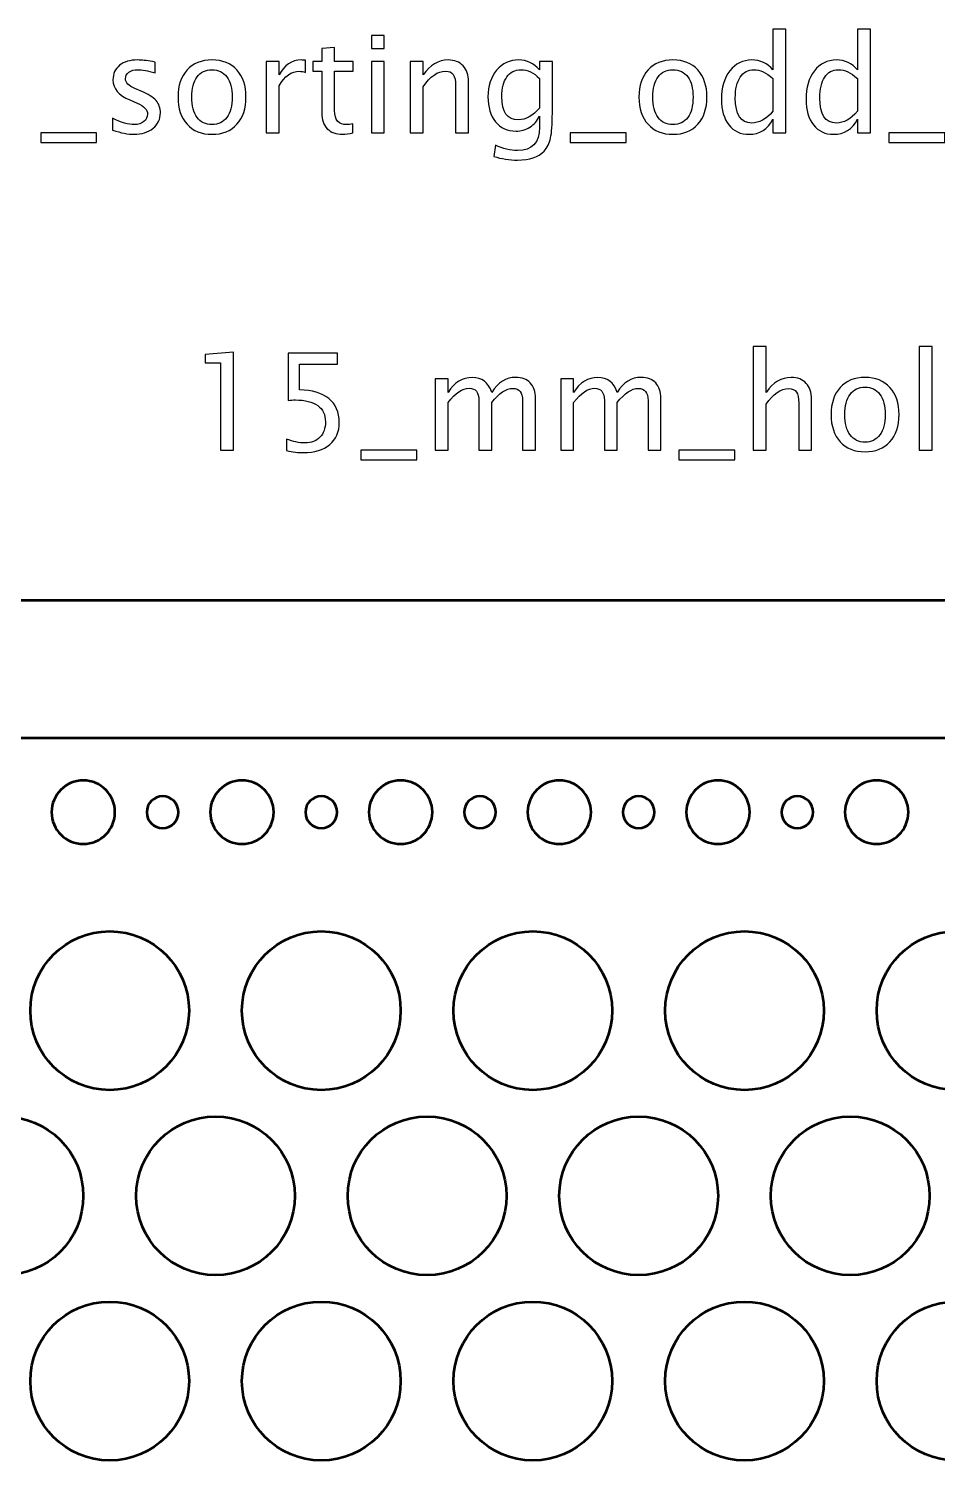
# Model space of a CAD drawing. Header units: centimetres. Extents: x -44 to 44, y -14.8 to 14.1.
# Drawn here: x -5.76 to 2.82, y 0.41 to 14.15 of the extents above; entities that cross this region are included whole.
import ezdxf

# ---------------------------------------------------------------- set-up
doc = ezdxf.new("R2010")
doc.units = ezdxf.units.CM
doc.header["$MEASUREMENT"] = 0
doc.layers.add('Layer 1', color=7, linetype='Continuous')

msp = doc.modelspace()

# ---------------------------------------------------------------- linework, layer by layer
at = {"layer": 'Layer 1', "color": 4, "lineweight": 53}
msp.add_lwpolyline([(-14, -14.75), (14, -14.75), (14, 8.75), (-14, 8.75), (-14, -14.75)], close=True, dxfattribs=at)
at = {"layer": 'Layer 1', "lineweight": 53}
for centre in [(-4.99998, 4.87498), (-2.99998, 4.87498), (-0.99998, 4.87498), (1.00002, 4.87498), (3.00002, 4.87498), (-5.99998, 3.12498), (-3.99998, 3.12498), (-1.99998, 3.12498), (0.00002, 3.12498), (2.00002, 3.12498), (-4.99998, 1.37498), (-2.99998, 1.37498), (-0.99998, 1.37498), (1.00002, 1.37498), (3.00002, 1.37498)]:
    msp.add_ellipse(centre, major_axis=(0, 0.75002), ratio=1, dxfattribs=at)
at = {"layer": 'Layer 1'}
for points, knots in [([(1.26917, 13.17044), (1.26917, 13.17044), (1.26917, 13.29681), (1.26917, 13.29681), (1.26917, 13.29681), (1.21943, 13.2024), (1.1445, 13.1552), (1.04438, 13.1552), (1.04438, 13.1552), (0.9631, 13.1552), (0.89918, 13.18462), (0.85261, 13.24368), (0.85261, 13.24368), (0.80604, 13.30273), (0.78276, 13.38338), (0.78276, 13.48561), (0.78276, 13.48561), (0.78276, 13.59737), (0.80922, 13.68733), (0.86192, 13.75549), (0.86192, 13.75549), (0.91484, 13.82343), (0.98427, 13.85751), (1.07042, 13.85751), (1.07042, 13.85751), (1.15021, 13.85751), (1.21668, 13.82703), (1.26917, 13.76586), (1.26917, 13.76586), (1.26917, 13.76586), (1.26917, 14.14961), (1.26917, 14.14961), (1.26917, 14.14961), (1.26917, 14.14961), (1.39109, 14.14961), (1.39109, 14.14961), (1.39109, 14.14961), (1.39109, 14.14961), (1.39109, 13.17044), (1.39109, 13.17044), (1.39109, 13.17044), (1.39109, 13.17044), (1.26917, 13.17044), (1.26917, 13.17044)], [0, 0, 0, 0, 0.08333333, 0.08333333, 0.08333333, 0.08333333, 0.16666667, 0.16666667, 0.16666667, 0.16666667, 0.25, 0.25, 0.25, 0.25, 0.33333333, 0.33333333, 0.33333333, 0.33333333, 0.41666667, 0.41666667, 0.41666667, 0.41666667, 0.5, 0.5, 0.5, 0.5, 0.58333333, 0.58333333, 0.58333333, 0.58333333, 0.66666667, 0.66666667, 0.66666667, 0.66666667, 0.75, 0.75, 0.75, 0.75, 0.83333333, 0.83333333, 0.83333333, 0.83333333, 1, 1, 1, 1]), ([(2.06842, 13.17044), (2.06842, 13.17044), (2.06842, 13.29681), (2.06842, 13.29681), (2.06842, 13.29681), (2.01868, 13.2024), (1.94375, 13.1552), (1.84363, 13.1552), (1.84363, 13.1552), (1.76235, 13.1552), (1.69843, 13.18462), (1.65186, 13.24368), (1.65186, 13.24368), (1.60529, 13.30273), (1.58201, 13.38338), (1.58201, 13.48561), (1.58201, 13.48561), (1.58201, 13.59737), (1.60847, 13.68733), (1.66117, 13.75549), (1.66117, 13.75549), (1.71409, 13.82343), (1.78352, 13.85751), (1.86967, 13.85751), (1.86967, 13.85751), (1.94946, 13.85751), (2.01593, 13.82703), (2.06842, 13.76586), (2.06842, 13.76586), (2.06842, 13.76586), (2.06842, 14.14961), (2.06842, 14.14961), (2.06842, 14.14961), (2.06842, 14.14961), (2.19034, 14.14961), (2.19034, 14.14961), (2.19034, 14.14961), (2.19034, 14.14961), (2.19034, 13.17044), (2.19034, 13.17044), (2.19034, 13.17044), (2.19034, 13.17044), (2.06842, 13.17044), (2.06842, 13.17044)], [0, 0, 0, 0, 0.08333333, 0.08333333, 0.08333333, 0.08333333, 0.16666667, 0.16666667, 0.16666667, 0.16666667, 0.25, 0.25, 0.25, 0.25, 0.33333333, 0.33333333, 0.33333333, 0.33333333, 0.41666667, 0.41666667, 0.41666667, 0.41666667, 0.5, 0.5, 0.5, 0.5, 0.58333333, 0.58333333, 0.58333333, 0.58333333, 0.66666667, 0.66666667, 0.66666667, 0.66666667, 0.75, 0.75, 0.75, 0.75, 0.83333333, 0.83333333, 0.83333333, 0.83333333, 1, 1, 1, 1]), ([(-2.52623, 13.96673), (-2.52623, 13.96673), (-2.52623, 14.08865), (-2.52623, 14.08865), (-2.52623, 14.08865), (-2.52623, 14.08865), (-2.40431, 14.08865), (-2.40431, 14.08865), (-2.40431, 14.08865), (-2.40431, 14.08865), (-2.40431, 13.96673), (-2.40431, 13.96673), (-2.40431, 13.96673), (-2.40431, 13.96673), (-2.52623, 13.96673), (-2.52623, 13.96673)], [0, 0, 0, 0, 0.2, 0.2, 0.2, 0.2, 0.4, 0.4, 0.4, 0.4, 0.6, 0.6, 0.6, 0.6, 1, 1, 1, 1]), ([(-2.70022, 13.17065), (-2.7379, 13.16028), (-2.7707, 13.1552), (-2.79843, 13.1552), (-2.79843, 13.1552), (-2.86066, 13.1552), (-2.90913, 13.17298), (-2.94385, 13.20854), (-2.94385, 13.20854), (-2.97877, 13.2441), (-2.99613, 13.29342), (-2.99613, 13.35671), (-2.99613, 13.35671), (-2.99613, 13.35671), (-2.99613, 13.7521), (-2.99613, 13.7521), (-2.99613, 13.7521), (-2.99613, 13.7521), (-3.08037, 13.7521), (-3.08037, 13.7521), (-3.08037, 13.7521), (-3.08037, 13.7521), (-3.08037, 13.84354), (-3.08037, 13.84354), (-3.08037, 13.84354), (-3.08037, 13.84354), (-2.99613, 13.84354), (-2.99613, 13.84354), (-2.99613, 13.84354), (-2.99613, 13.84354), (-2.99613, 13.96525), (-2.99613, 13.96525), (-2.99613, 13.96525), (-2.99613, 13.96525), (-2.87421, 13.97689), (-2.87421, 13.97689), (-2.87421, 13.97689), (-2.87421, 13.97689), (-2.87421, 13.84354), (-2.87421, 13.84354), (-2.87421, 13.84354), (-2.87421, 13.84354), (-2.69768, 13.84354), (-2.69768, 13.84354), (-2.69768, 13.84354), (-2.69768, 13.84354), (-2.69768, 13.7521), (-2.69768, 13.7521), (-2.69768, 13.7521), (-2.69768, 13.7521), (-2.87421, 13.7521), (-2.87421, 13.7521), (-2.87421, 13.7521), (-2.87421, 13.7521), (-2.87421, 13.37872), (-2.87421, 13.37872), (-2.87421, 13.37872), (-2.87421, 13.29067), (-2.8359, 13.24664), (-2.75949, 13.24664), (-2.75949, 13.24664), (-2.74319, 13.24664), (-2.7235, 13.24939), (-2.70022, 13.25468), (-2.70022, 13.25468), (-2.70022, 13.25468), (-2.70022, 13.17065), (-2.70022, 13.17065)], [0, 0, 0, 0, 0.05555556, 0.05555556, 0.05555556, 0.05555556, 0.11111111, 0.11111111, 0.11111111, 0.11111111, 0.16666667, 0.16666667, 0.16666667, 0.16666667, 0.22222222, 0.22222222, 0.22222222, 0.22222222, 0.27777778, 0.27777778, 0.27777778, 0.27777778, 0.33333333, 0.33333333, 0.33333333, 0.33333333, 0.38888889, 0.38888889, 0.38888889, 0.38888889, 0.44444444, 0.44444444, 0.44444444, 0.44444444, 0.5, 0.5, 0.5, 0.5, 0.55555556, 0.55555556, 0.55555556, 0.55555556, 0.61111111, 0.61111111, 0.61111111, 0.61111111, 0.66666667, 0.66666667, 0.66666667, 0.66666667, 0.72222222, 0.72222222, 0.72222222, 0.72222222, 0.77777778, 0.77777778, 0.77777778, 0.77777778, 0.83333333, 0.83333333, 0.83333333, 0.83333333, 0.88888889, 0.88888889, 0.88888889, 0.88888889, 1, 1, 1, 1]), ([(-4.97267, 13.19457), (-4.97267, 13.19457), (-4.97267, 13.30633), (-4.97267, 13.30633), (-4.97267, 13.30633), (-4.89287, 13.26654), (-4.82366, 13.24664), (-4.7646, 13.24664), (-4.7646, 13.24664), (-4.72946, 13.24664), (-4.70025, 13.25617), (-4.67718, 13.27522), (-4.67718, 13.27522), (-4.65411, 13.29405), (-4.64247, 13.31776), (-4.64247, 13.34634), (-4.64247, 13.34634), (-4.64247, 13.38803), (-4.67485, 13.42254), (-4.73962, 13.44984), (-4.73962, 13.44984), (-4.73962, 13.44984), (-4.81096, 13.48011), (-4.81096, 13.48011), (-4.81096, 13.48011), (-4.91615, 13.52371), (-4.96886, 13.58679), (-4.96886, 13.6687), (-4.96886, 13.6687), (-4.96886, 13.72734), (-4.94812, 13.77348), (-4.90663, 13.80713), (-4.90663, 13.80713), (-4.86514, 13.84079), (-4.8082, 13.85751), (-4.73603, 13.85751), (-4.73603, 13.85751), (-4.69856, 13.85751), (-4.65199, 13.85243), (-4.59675, 13.84206), (-4.59675, 13.84206), (-4.59675, 13.84206), (-4.57135, 13.83719), (-4.57135, 13.83719), (-4.57135, 13.83719), (-4.57135, 13.83719), (-4.57135, 13.73559), (-4.57135, 13.73559), (-4.57135, 13.73559), (-4.63929, 13.75591), (-4.69348, 13.76607), (-4.73391, 13.76607), (-4.73391, 13.76607), (-4.76947, 13.76607), (-4.79762, 13.75824), (-4.819, 13.74279), (-4.819, 13.74279), (-4.84017, 13.72734), (-4.85075, 13.70659), (-4.85075, 13.68056), (-4.85075, 13.68056), (-4.85075, 13.64394), (-4.82112, 13.61282), (-4.76164, 13.58764), (-4.76164, 13.58764), (-4.76164, 13.58764), (-4.70301, 13.56287), (-4.70301, 13.56287), (-4.70301, 13.56287), (-4.63654, 13.53493), (-4.58955, 13.5053), (-4.56204, 13.47418), (-4.56204, 13.47418), (-4.53431, 13.44307), (-4.52055, 13.40412), (-4.52055, 13.35755), (-4.52055, 13.35755), (-4.52055, 13.2985), (-4.54383, 13.25003), (-4.59061, 13.21214), (-4.59061, 13.21214), (-4.63718, 13.17425), (-4.69687, 13.1552), (-4.76947, 13.1552), (-4.76947, 13.1552), (-4.82535, 13.1552), (-4.89287, 13.16832), (-4.97267, 13.19457)], [0, 0, 0, 0, 0.04347826, 0.04347826, 0.04347826, 0.04347826, 0.08695652, 0.08695652, 0.08695652, 0.08695652, 0.13043478, 0.13043478, 0.13043478, 0.13043478, 0.17391304, 0.17391304, 0.17391304, 0.17391304, 0.2173913, 0.2173913, 0.2173913, 0.2173913, 0.26086957, 0.26086957, 0.26086957, 0.26086957, 0.30434783, 0.30434783, 0.30434783, 0.30434783, 0.34782609, 0.34782609, 0.34782609, 0.34782609, 0.39130435, 0.39130435, 0.39130435, 0.39130435, 0.43478261, 0.43478261, 0.43478261, 0.43478261, 0.47826087, 0.47826087, 0.47826087, 0.47826087, 0.52173913, 0.52173913, 0.52173913, 0.52173913, 0.56521739, 0.56521739, 0.56521739, 0.56521739, 0.60869565, 0.60869565, 0.60869565, 0.60869565, 0.65217391, 0.65217391, 0.65217391, 0.65217391, 0.69565217, 0.69565217, 0.69565217, 0.69565217, 0.73913043, 0.73913043, 0.73913043, 0.73913043, 0.7826087, 0.7826087, 0.7826087, 0.7826087, 0.82608696, 0.82608696, 0.82608696, 0.82608696, 0.86956522, 0.86956522, 0.86956522, 0.86956522, 0.91304348, 0.91304348, 0.91304348, 0.91304348, 1, 1, 1, 1]), ([(-4.03308, 13.1552), (-4.13193, 13.1552), (-4.21024, 13.18674), (-4.26782, 13.24982), (-4.26782, 13.24982), (-4.3256, 13.31289), (-4.35439, 13.39862), (-4.35439, 13.50678), (-4.35439, 13.50678), (-4.35439, 13.61473), (-4.3256, 13.70024), (-4.26782, 13.76311), (-4.26782, 13.76311), (-4.21024, 13.82597), (-4.13193, 13.85751), (-4.03308, 13.85751), (-4.03308, 13.85751), (-3.93423, 13.85751), (-3.85591, 13.82597), (-3.79834, 13.76311), (-3.79834, 13.76311), (-3.74056, 13.70024), (-3.71177, 13.61473), (-3.71177, 13.50678), (-3.71177, 13.50678), (-3.71177, 13.39862), (-3.74056, 13.31289), (-3.79834, 13.24982), (-3.79834, 13.24982), (-3.85591, 13.18674), (-3.93423, 13.1552), (-4.03308, 13.1552)], [0, 0, 0, 0, 0.11111111, 0.11111111, 0.11111111, 0.11111111, 0.22222222, 0.22222222, 0.22222222, 0.22222222, 0.33333333, 0.33333333, 0.33333333, 0.33333333, 0.44444444, 0.44444444, 0.44444444, 0.44444444, 0.55555556, 0.55555556, 0.55555556, 0.55555556, 0.66666667, 0.66666667, 0.66666667, 0.66666667, 0.77777778, 0.77777778, 0.77777778, 0.77777778, 1, 1, 1, 1]), ([(-4.03329, 13.24664), (-3.97297, 13.24664), (-3.92598, 13.26929), (-3.89253, 13.3148), (-3.89253, 13.3148), (-3.8593, 13.36009), (-3.84258, 13.42423), (-3.84258, 13.50678), (-3.84258, 13.50678), (-3.84258, 13.58912), (-3.8593, 13.65304), (-3.89253, 13.69834), (-3.89253, 13.69834), (-3.92598, 13.74342), (-3.97297, 13.76607), (-4.03329, 13.76607), (-4.03329, 13.76607), (-4.09383, 13.76607), (-4.14082, 13.74342), (-4.17384, 13.69834), (-4.17384, 13.69834), (-4.20707, 13.65304), (-4.22358, 13.58912), (-4.22358, 13.50678), (-4.22358, 13.50678), (-4.22358, 13.42423), (-4.20707, 13.36009), (-4.17384, 13.3148), (-4.17384, 13.3148), (-4.14082, 13.26929), (-4.09383, 13.24664), (-4.03329, 13.24664)], [0, 0, 0, 0, 0.11111111, 0.11111111, 0.11111111, 0.11111111, 0.22222222, 0.22222222, 0.22222222, 0.22222222, 0.33333333, 0.33333333, 0.33333333, 0.33333333, 0.44444444, 0.44444444, 0.44444444, 0.44444444, 0.55555556, 0.55555556, 0.55555556, 0.55555556, 0.66666667, 0.66666667, 0.66666667, 0.66666667, 0.77777778, 0.77777778, 0.77777778, 0.77777778, 1, 1, 1, 1]), ([(-3.52085, 13.17044), (-3.52085, 13.17044), (-3.52085, 13.84354), (-3.52085, 13.84354), (-3.52085, 13.84354), (-3.52085, 13.84354), (-3.39893, 13.84354), (-3.39893, 13.84354), (-3.39893, 13.84354), (-3.39893, 13.84354), (-3.39893, 13.71633), (-3.39893, 13.71633), (-3.39893, 13.71633), (-3.35046, 13.81052), (-3.28018, 13.85751), (-3.1879, 13.85751), (-3.1879, 13.85751), (-3.17541, 13.85751), (-3.16229, 13.85645), (-3.14874, 13.85434), (-3.14874, 13.85434), (-3.14874, 13.85434), (-3.14874, 13.74025), (-3.14874, 13.74025), (-3.14874, 13.74025), (-3.16991, 13.74723), (-3.18853, 13.75083), (-3.20462, 13.75083), (-3.20462, 13.75083), (-3.28209, 13.75083), (-3.34686, 13.70511), (-3.39893, 13.61346), (-3.39893, 13.61346), (-3.39893, 13.61346), (-3.39893, 13.17044), (-3.39893, 13.17044), (-3.39893, 13.17044), (-3.39893, 13.17044), (-3.52085, 13.17044), (-3.52085, 13.17044)], [0, 0, 0, 0, 0.09090909, 0.09090909, 0.09090909, 0.09090909, 0.18181818, 0.18181818, 0.18181818, 0.18181818, 0.27272727, 0.27272727, 0.27272727, 0.27272727, 0.36363636, 0.36363636, 0.36363636, 0.36363636, 0.45454545, 0.45454545, 0.45454545, 0.45454545, 0.54545455, 0.54545455, 0.54545455, 0.54545455, 0.63636364, 0.63636364, 0.63636364, 0.63636364, 0.72727273, 0.72727273, 0.72727273, 0.72727273, 0.81818182, 0.81818182, 0.81818182, 0.81818182, 1, 1, 1, 1]), ([(-2.52623, 13.17044), (-2.52623, 13.17044), (-2.52623, 13.84354), (-2.52623, 13.84354), (-2.52623, 13.84354), (-2.52623, 13.84354), (-2.40431, 13.84354), (-2.40431, 13.84354), (-2.40431, 13.84354), (-2.40431, 13.84354), (-2.40431, 13.17044), (-2.40431, 13.17044), (-2.40431, 13.17044), (-2.40431, 13.17044), (-2.52623, 13.17044), (-2.52623, 13.17044)], [0, 0, 0, 0, 0.2, 0.2, 0.2, 0.2, 0.4, 0.4, 0.4, 0.4, 0.6, 0.6, 0.6, 0.6, 1, 1, 1, 1]), ([(-2.1592, 13.17044), (-2.1592, 13.17044), (-2.1592, 13.84354), (-2.1592, 13.84354), (-2.1592, 13.84354), (-2.1592, 13.84354), (-2.03728, 13.84354), (-2.03728, 13.84354), (-2.03728, 13.84354), (-2.03728, 13.84354), (-2.03728, 13.71633), (-2.03728, 13.71633), (-2.03728, 13.71633), (-1.97272, 13.81052), (-1.89356, 13.85751), (-1.8, 13.85751), (-1.8, 13.85751), (-1.74116, 13.85751), (-1.69438, 13.8391), (-1.65988, 13.80205), (-1.65988, 13.80205), (-1.62538, 13.76522), (-1.60802, 13.71548), (-1.60802, 13.65325), (-1.60802, 13.65325), (-1.60802, 13.65325), (-1.60802, 13.17044), (-1.60802, 13.17044), (-1.60802, 13.17044), (-1.60802, 13.17044), (-1.72994, 13.17044), (-1.72994, 13.17044), (-1.72994, 13.17044), (-1.72994, 13.17044), (-1.72994, 13.61346), (-1.72994, 13.61346), (-1.72994, 13.61346), (-1.72994, 13.66341), (-1.73735, 13.69897), (-1.75195, 13.72014), (-1.75195, 13.72014), (-1.76677, 13.74152), (-1.79111, 13.7521), (-1.82519, 13.7521), (-1.82519, 13.7521), (-1.90012, 13.7521), (-1.97082, 13.70321), (-2.03728, 13.60542), (-2.03728, 13.60542), (-2.03728, 13.60542), (-2.03728, 13.17044), (-2.03728, 13.17044), (-2.03728, 13.17044), (-2.03728, 13.17044), (-2.1592, 13.17044), (-2.1592, 13.17044)], [0, 0, 0, 0, 0.06666667, 0.06666667, 0.06666667, 0.06666667, 0.13333333, 0.13333333, 0.13333333, 0.13333333, 0.2, 0.2, 0.2, 0.2, 0.26666667, 0.26666667, 0.26666667, 0.26666667, 0.33333333, 0.33333333, 0.33333333, 0.33333333, 0.4, 0.4, 0.4, 0.4, 0.46666667, 0.46666667, 0.46666667, 0.46666667, 0.53333333, 0.53333333, 0.53333333, 0.53333333, 0.6, 0.6, 0.6, 0.6, 0.66666667, 0.66666667, 0.66666667, 0.66666667, 0.73333333, 0.73333333, 0.73333333, 0.73333333, 0.8, 0.8, 0.8, 0.8, 0.86666667, 0.86666667, 0.86666667, 0.86666667, 1, 1, 1, 1]), ([(-1.36841, 12.94692), (-1.36841, 12.94692), (-1.35402, 13.05233), (-1.35402, 13.05233), (-1.35402, 13.05233), (-1.28332, 13.01931), (-1.21326, 13.0028), (-1.14404, 13.0028), (-1.14404, 13.0028), (-1.00667, 13.0028), (-0.93788, 13.07561), (-0.93788, 13.22103), (-0.93788, 13.22103), (-0.93788, 13.22103), (-0.93788, 13.32686), (-0.93788, 13.32686), (-0.93788, 13.32686), (-0.95905, 13.2822), (-0.9891, 13.2477), (-1.02826, 13.22293), (-1.02826, 13.22293), (-1.06742, 13.19817), (-1.11102, 13.18568), (-1.15907, 13.18568), (-1.15907, 13.18568), (-1.24056, 13.18568), (-1.30512, 13.21489), (-1.35275, 13.27331), (-1.35275, 13.27331), (-1.40037, 13.33173), (-1.42429, 13.41089), (-1.42429, 13.5108), (-1.42429, 13.5108), (-1.42429, 13.61304), (-1.3972, 13.69643), (-1.34301, 13.76099), (-1.34301, 13.76099), (-1.28861, 13.82534), (-1.21855, 13.85751), (-1.1324, 13.85751), (-1.1324, 13.85751), (-1.05705, 13.85751), (-0.99207, 13.82703), (-0.93788, 13.76586), (-0.93788, 13.76586), (-0.93788, 13.76586), (-0.93788, 13.84354), (-0.93788, 13.84354), (-0.93788, 13.84354), (-0.93788, 13.84354), (-0.81596, 13.84354), (-0.81596, 13.84354), (-0.81596, 13.84354), (-0.81596, 13.84354), (-0.81596, 13.35417), (-0.81596, 13.35417), (-0.81596, 13.35417), (-0.81596, 13.24897), (-0.82146, 13.17108), (-0.83247, 13.12049), (-0.83247, 13.12049), (-0.84326, 13.0699), (-0.86401, 13.02841), (-0.89406, 12.99624), (-0.89406, 12.99624), (-0.9474, 12.93972), (-1.0308, 12.91136), (-1.14404, 12.91136), (-1.14404, 12.91136), (-1.22172, 12.91136), (-1.29644, 12.92321), (-1.36841, 12.94692)], [0, 0, 0, 0, 0.05263158, 0.05263158, 0.05263158, 0.05263158, 0.10526316, 0.10526316, 0.10526316, 0.10526316, 0.15789474, 0.15789474, 0.15789474, 0.15789474, 0.21052632, 0.21052632, 0.21052632, 0.21052632, 0.26315789, 0.26315789, 0.26315789, 0.26315789, 0.31578947, 0.31578947, 0.31578947, 0.31578947, 0.36842105, 0.36842105, 0.36842105, 0.36842105, 0.42105263, 0.42105263, 0.42105263, 0.42105263, 0.47368421, 0.47368421, 0.47368421, 0.47368421, 0.52631579, 0.52631579, 0.52631579, 0.52631579, 0.57894737, 0.57894737, 0.57894737, 0.57894737, 0.63157895, 0.63157895, 0.63157895, 0.63157895, 0.68421053, 0.68421053, 0.68421053, 0.68421053, 0.73684211, 0.73684211, 0.73684211, 0.73684211, 0.78947368, 0.78947368, 0.78947368, 0.78947368, 0.84210526, 0.84210526, 0.84210526, 0.84210526, 0.89473684, 0.89473684, 0.89473684, 0.89473684, 1, 1, 1, 1]), ([(-0.93788, 13.40327), (-0.93788, 13.40327), (-0.93788, 13.68246), (-0.93788, 13.68246), (-0.93788, 13.68246), (-0.99164, 13.73813), (-1.05027, 13.76607), (-1.11356, 13.76607), (-1.11356, 13.76607), (-1.16987, 13.76607), (-1.21389, 13.74363), (-1.24564, 13.69855), (-1.24564, 13.69855), (-1.2776, 13.65368), (-1.29348, 13.59123), (-1.29348, 13.51165), (-1.29348, 13.51165), (-1.29348, 13.36539), (-1.24162, 13.29236), (-1.13769, 13.29236), (-1.13769, 13.29236), (-1.067, 13.29236), (-1.00032, 13.3294), (-0.93788, 13.40327)], [0, 0, 0, 0, 0.14285714, 0.14285714, 0.14285714, 0.14285714, 0.28571429, 0.28571429, 0.28571429, 0.28571429, 0.42857143, 0.42857143, 0.42857143, 0.42857143, 0.57142857, 0.57142857, 0.57142857, 0.57142857, 0.71428571, 0.71428571, 0.71428571, 0.71428571, 1, 1, 1, 1]), ([(0.32387, 13.1552), (0.22502, 13.1552), (0.14671, 13.18674), (0.08913, 13.24982), (0.08913, 13.24982), (0.03135, 13.31289), (0.00256, 13.39862), (0.00256, 13.50678), (0.00256, 13.50678), (0.00256, 13.61473), (0.03135, 13.70024), (0.08913, 13.76311), (0.08913, 13.76311), (0.14671, 13.82597), (0.22502, 13.85751), (0.32387, 13.85751), (0.32387, 13.85751), (0.42272, 13.85751), (0.50104, 13.82597), (0.55861, 13.76311), (0.55861, 13.76311), (0.61639, 13.70024), (0.64518, 13.61473), (0.64518, 13.50678), (0.64518, 13.50678), (0.64518, 13.39862), (0.61639, 13.31289), (0.55861, 13.24982), (0.55861, 13.24982), (0.50104, 13.18674), (0.42272, 13.1552), (0.32387, 13.1552)], [0, 0, 0, 0, 0.11111111, 0.11111111, 0.11111111, 0.11111111, 0.22222222, 0.22222222, 0.22222222, 0.22222222, 0.33333333, 0.33333333, 0.33333333, 0.33333333, 0.44444444, 0.44444444, 0.44444444, 0.44444444, 0.55555556, 0.55555556, 0.55555556, 0.55555556, 0.66666667, 0.66666667, 0.66666667, 0.66666667, 0.77777778, 0.77777778, 0.77777778, 0.77777778, 1, 1, 1, 1]), ([(0.32366, 13.24664), (0.38398, 13.24664), (0.43097, 13.26929), (0.46442, 13.3148), (0.46442, 13.3148), (0.49765, 13.36009), (0.51437, 13.42423), (0.51437, 13.50678), (0.51437, 13.50678), (0.51437, 13.58912), (0.49765, 13.65304), (0.46442, 13.69834), (0.46442, 13.69834), (0.43097, 13.74342), (0.38398, 13.76607), (0.32366, 13.76607), (0.32366, 13.76607), (0.26312, 13.76607), (0.21613, 13.74342), (0.18311, 13.69834), (0.18311, 13.69834), (0.14988, 13.65304), (0.13337, 13.58912), (0.13337, 13.50678), (0.13337, 13.50678), (0.13337, 13.42423), (0.14988, 13.36009), (0.18311, 13.3148), (0.18311, 13.3148), (0.21613, 13.26929), (0.26312, 13.24664), (0.32366, 13.24664)], [0, 0, 0, 0, 0.11111111, 0.11111111, 0.11111111, 0.11111111, 0.22222222, 0.22222222, 0.22222222, 0.22222222, 0.33333333, 0.33333333, 0.33333333, 0.33333333, 0.44444444, 0.44444444, 0.44444444, 0.44444444, 0.55555556, 0.55555556, 0.55555556, 0.55555556, 0.66666667, 0.66666667, 0.66666667, 0.66666667, 0.77777778, 0.77777778, 0.77777778, 0.77777778, 1, 1, 1, 1]), ([(1.26917, 13.68246), (1.20588, 13.73813), (1.14598, 13.76607), (1.08925, 13.76607), (1.08925, 13.76607), (1.03337, 13.76607), (0.99019, 13.74279), (0.9595, 13.69601), (0.9595, 13.69601), (0.92881, 13.64944), (0.91357, 13.5834), (0.91357, 13.49789), (0.91357, 13.49789), (0.91357, 13.34062), (0.96564, 13.26188), (1.06999, 13.26188), (1.06999, 13.26188), (1.13773, 13.26188), (1.20419, 13.29892), (1.26917, 13.37279), (1.26917, 13.37279), (1.26917, 13.37279), (1.26917, 13.68246), (1.26917, 13.68246)], [0, 0, 0, 0, 0.14285714, 0.14285714, 0.14285714, 0.14285714, 0.28571429, 0.28571429, 0.28571429, 0.28571429, 0.42857143, 0.42857143, 0.42857143, 0.42857143, 0.57142857, 0.57142857, 0.57142857, 0.57142857, 0.71428571, 0.71428571, 0.71428571, 0.71428571, 1, 1, 1, 1]), ([(2.06842, 13.68246), (2.00513, 13.73813), (1.94523, 13.76607), (1.8885, 13.76607), (1.8885, 13.76607), (1.83262, 13.76607), (1.78944, 13.74279), (1.75875, 13.69601), (1.75875, 13.69601), (1.72806, 13.64944), (1.71282, 13.5834), (1.71282, 13.49789), (1.71282, 13.49789), (1.71282, 13.34062), (1.76489, 13.26188), (1.86924, 13.26188), (1.86924, 13.26188), (1.93698, 13.26188), (2.00344, 13.29892), (2.06842, 13.37279), (2.06842, 13.37279), (2.06842, 13.37279), (2.06842, 13.68246), (2.06842, 13.68246)], [0, 0, 0, 0, 0.14285714, 0.14285714, 0.14285714, 0.14285714, 0.28571429, 0.28571429, 0.28571429, 0.28571429, 0.42857143, 0.42857143, 0.42857143, 0.42857143, 0.57142857, 0.57142857, 0.57142857, 0.57142857, 0.71428571, 0.71428571, 0.71428571, 0.71428571, 1, 1, 1, 1]), ([(-5.65212, 13.079), (-5.65212, 13.079), (-5.65212, 13.17044), (-5.65212, 13.17044), (-5.65212, 13.17044), (-5.65212, 13.17044), (-5.1238, 13.17044), (-5.1238, 13.17044), (-5.1238, 13.17044), (-5.1238, 13.17044), (-5.1238, 13.079), (-5.1238, 13.079), (-5.1238, 13.079), (-5.1238, 13.079), (-5.65212, 13.079), (-5.65212, 13.079)], [0, 0, 0, 0, 0.2, 0.2, 0.2, 0.2, 0.4, 0.4, 0.4, 0.4, 0.6, 0.6, 0.6, 0.6, 1, 1, 1, 1]), ([(-0.64768, 13.079), (-0.64768, 13.079), (-0.64768, 13.17044), (-0.64768, 13.17044), (-0.64768, 13.17044), (-0.64768, 13.17044), (-0.11936, 13.17044), (-0.11936, 13.17044), (-0.11936, 13.17044), (-0.11936, 13.17044), (-0.11936, 13.079), (-0.11936, 13.079), (-0.11936, 13.079), (-0.11936, 13.079), (-0.64768, 13.079), (-0.64768, 13.079)], [0, 0, 0, 0, 0.2, 0.2, 0.2, 0.2, 0.4, 0.4, 0.4, 0.4, 0.6, 0.6, 0.6, 0.6, 1, 1, 1, 1]), ([(2.36602, 13.079), (2.36602, 13.079), (2.36602, 13.17044), (2.36602, 13.17044), (2.36602, 13.17044), (2.36602, 13.17044), (2.89434, 13.17044), (2.89434, 13.17044), (2.89434, 13.17044), (2.89434, 13.17044), (2.89434, 13.079), (2.89434, 13.079), (2.89434, 13.079), (2.89434, 13.079), (2.36602, 13.079), (2.36602, 13.079)], [0, 0, 0, 0, 0.2, 0.2, 0.2, 0.2, 0.4, 0.4, 0.4, 0.4, 0.6, 0.6, 0.6, 0.6, 1, 1, 1, 1]), ([(1.08373, 10.17044), (1.08373, 10.17044), (1.08373, 11.14961), (1.08373, 11.14961), (1.08373, 11.14961), (1.08373, 11.14961), (1.20565, 11.14961), (1.20565, 11.14961), (1.20565, 11.14961), (1.20565, 11.14961), (1.20565, 10.71633), (1.20565, 10.71633), (1.20565, 10.71633), (1.27021, 10.81052), (1.34937, 10.85751), (1.44293, 10.85751), (1.44293, 10.85751), (1.50177, 10.85751), (1.54855, 10.8391), (1.58305, 10.80205), (1.58305, 10.80205), (1.61755, 10.76522), (1.63491, 10.71548), (1.63491, 10.65325), (1.63491, 10.65325), (1.63491, 10.65325), (1.63491, 10.17044), (1.63491, 10.17044), (1.63491, 10.17044), (1.63491, 10.17044), (1.51299, 10.17044), (1.51299, 10.17044), (1.51299, 10.17044), (1.51299, 10.17044), (1.51299, 10.61346), (1.51299, 10.61346), (1.51299, 10.61346), (1.51299, 10.66341), (1.50558, 10.69897), (1.49098, 10.72014), (1.49098, 10.72014), (1.47616, 10.74152), (1.45182, 10.7521), (1.41774, 10.7521), (1.41774, 10.7521), (1.34281, 10.7521), (1.27211, 10.70321), (1.20565, 10.60542), (1.20565, 10.60542), (1.20565, 10.60542), (1.20565, 10.17044), (1.20565, 10.17044), (1.20565, 10.17044), (1.20565, 10.17044), (1.08373, 10.17044), (1.08373, 10.17044)], [0, 0, 0, 0, 0.06666667, 0.06666667, 0.06666667, 0.06666667, 0.13333333, 0.13333333, 0.13333333, 0.13333333, 0.2, 0.2, 0.2, 0.2, 0.26666667, 0.26666667, 0.26666667, 0.26666667, 0.33333333, 0.33333333, 0.33333333, 0.33333333, 0.4, 0.4, 0.4, 0.4, 0.46666667, 0.46666667, 0.46666667, 0.46666667, 0.53333333, 0.53333333, 0.53333333, 0.53333333, 0.6, 0.6, 0.6, 0.6, 0.66666667, 0.66666667, 0.66666667, 0.66666667, 0.73333333, 0.73333333, 0.73333333, 0.73333333, 0.8, 0.8, 0.8, 0.8, 0.86666667, 0.86666667, 0.86666667, 0.86666667, 1, 1, 1, 1]), ([(2.65218, 10.17044), (2.65218, 10.17044), (2.65218, 11.14961), (2.65218, 11.14961), (2.65218, 11.14961), (2.65218, 11.14961), (2.7741, 11.14961), (2.7741, 11.14961), (2.7741, 11.14961), (2.7741, 11.14961), (2.7741, 10.17044), (2.7741, 10.17044), (2.7741, 10.17044), (2.7741, 10.17044), (2.65218, 10.17044), (2.65218, 10.17044)], [0, 0, 0, 0, 0.2, 0.2, 0.2, 0.2, 0.4, 0.4, 0.4, 0.4, 0.6, 0.6, 0.6, 0.6, 1, 1, 1, 1]), ([(-3.95309, 10.17044), (-3.95309, 10.17044), (-3.95309, 10.99721), (-3.95309, 10.99721), (-3.95309, 10.99721), (-3.95309, 10.99721), (-4.09914, 10.99721), (-4.09914, 10.99721), (-4.09914, 10.99721), (-4.09914, 10.99721), (-4.09914, 11.07341), (-4.09914, 11.07341), (-4.09914, 11.07341), (-4.09914, 11.07341), (-3.83117, 11.09627), (-3.83117, 11.09627), (-3.83117, 11.09627), (-3.83117, 11.09627), (-3.83117, 10.17044), (-3.83117, 10.17044), (-3.83117, 10.17044), (-3.83117, 10.17044), (-3.95309, 10.17044), (-3.95309, 10.17044)], [0, 0, 0, 0, 0.14285714, 0.14285714, 0.14285714, 0.14285714, 0.28571429, 0.28571429, 0.28571429, 0.28571429, 0.42857143, 0.42857143, 0.42857143, 0.42857143, 0.57142857, 0.57142857, 0.57142857, 0.57142857, 0.71428571, 0.71428571, 0.71428571, 0.71428571, 1, 1, 1, 1]), ([(-3.32783, 10.16663), (-3.32783, 10.16663), (-3.32783, 10.27585), (-3.32783, 10.27585), (-3.32783, 10.27585), (-3.26708, 10.2513), (-3.20951, 10.23902), (-3.15447, 10.23902), (-3.15447, 10.23902), (-3.09436, 10.23902), (-3.04695, 10.2568), (-3.01245, 10.29236), (-3.01245, 10.29236), (-2.97794, 10.32792), (-2.9608, 10.37682), (-2.9608, 10.43905), (-2.9608, 10.43905), (-2.9608, 10.50593), (-2.98514, 10.55716), (-3.03382, 10.5925), (-3.03382, 10.5925), (-3.08251, 10.62785), (-3.15299, 10.64542), (-3.24507, 10.64542), (-3.24507, 10.64542), (-3.26645, 10.64542), (-3.28909, 10.64394), (-3.31259, 10.64098), (-3.31259, 10.64098), (-3.31259, 10.64098), (-3.31259, 11.08865), (-3.31259, 11.08865), (-3.31259, 11.08865), (-3.31259, 11.08865), (-2.84777, 11.08865), (-2.84777, 11.08865), (-2.84777, 11.08865), (-2.84777, 11.08865), (-2.84777, 10.98197), (-2.84777, 10.98197), (-2.84777, 10.98197), (-2.84777, 10.98197), (-3.20591, 10.98197), (-3.20591, 10.98197), (-3.20591, 10.98197), (-3.20591, 10.98197), (-3.20591, 10.7394), (-3.20591, 10.7394), (-3.20591, 10.7394), (-3.0878, 10.7394), (-2.99572, 10.71231), (-2.92947, 10.65812), (-2.92947, 10.65812), (-2.86322, 10.60415), (-2.82999, 10.52922), (-2.82999, 10.43333), (-2.82999, 10.43333), (-2.82999, 10.34401), (-2.86005, 10.27416), (-2.92016, 10.22357), (-2.92016, 10.22357), (-2.98027, 10.17298), (-3.06325, 10.14758), (-3.16908, 10.14758), (-3.16908, 10.14758), (-3.21628, 10.14758), (-3.2692, 10.15393), (-3.32783, 10.16663)], [0, 0, 0, 0, 0.05555556, 0.05555556, 0.05555556, 0.05555556, 0.11111111, 0.11111111, 0.11111111, 0.11111111, 0.16666667, 0.16666667, 0.16666667, 0.16666667, 0.22222222, 0.22222222, 0.22222222, 0.22222222, 0.27777778, 0.27777778, 0.27777778, 0.27777778, 0.33333333, 0.33333333, 0.33333333, 0.33333333, 0.38888889, 0.38888889, 0.38888889, 0.38888889, 0.44444444, 0.44444444, 0.44444444, 0.44444444, 0.5, 0.5, 0.5, 0.5, 0.55555556, 0.55555556, 0.55555556, 0.55555556, 0.61111111, 0.61111111, 0.61111111, 0.61111111, 0.66666667, 0.66666667, 0.66666667, 0.66666667, 0.72222222, 0.72222222, 0.72222222, 0.72222222, 0.77777778, 0.77777778, 0.77777778, 0.77777778, 0.83333333, 0.83333333, 0.83333333, 0.83333333, 0.88888889, 0.88888889, 0.88888889, 0.88888889, 1, 1, 1, 1]), ([(-1.92279, 10.17044), (-1.92279, 10.17044), (-1.92279, 10.84354), (-1.92279, 10.84354), (-1.92279, 10.84354), (-1.92279, 10.84354), (-1.80087, 10.84354), (-1.80087, 10.84354), (-1.80087, 10.84354), (-1.80087, 10.84354), (-1.80087, 10.71633), (-1.80087, 10.71633), (-1.80087, 10.71633), (-1.74139, 10.81052), (-1.66519, 10.85751), (-1.57185, 10.85751), (-1.57185, 10.85751), (-1.48189, 10.85751), (-1.42072, 10.81052), (-1.38812, 10.71633), (-1.38812, 10.71633), (-1.33033, 10.81137), (-1.25498, 10.85878), (-1.16248, 10.85878), (-1.16248, 10.85878), (-1.10343, 10.85878), (-1.0575, 10.84142), (-1.02469, 10.8065), (-1.02469, 10.8065), (-0.99188, 10.77157), (-0.97537, 10.72268), (-0.97537, 10.65981), (-0.97537, 10.65981), (-0.97537, 10.65981), (-0.97537, 10.17044), (-0.97537, 10.17044), (-0.97537, 10.17044), (-0.97537, 10.17044), (-1.09729, 10.17044), (-1.09729, 10.17044), (-1.09729, 10.17044), (-1.09729, 10.17044), (-1.09729, 10.63971), (-1.09729, 10.63971), (-1.09729, 10.63971), (-1.09729, 10.71633), (-1.12777, 10.75464), (-1.18873, 10.75464), (-1.18873, 10.75464), (-1.25202, 10.75464), (-1.31848, 10.70998), (-1.38812, 10.62044), (-1.38812, 10.62044), (-1.38812, 10.62044), (-1.38812, 10.17044), (-1.38812, 10.17044), (-1.38812, 10.17044), (-1.38812, 10.17044), (-1.51004, 10.17044), (-1.51004, 10.17044), (-1.51004, 10.17044), (-1.51004, 10.17044), (-1.51004, 10.64013), (-1.51004, 10.64013), (-1.51004, 10.64013), (-1.51004, 10.71739), (-1.54094, 10.75591), (-1.60296, 10.75591), (-1.60296, 10.75591), (-1.66456, 10.75591), (-1.7306, 10.71104), (-1.80087, 10.62108), (-1.80087, 10.62108), (-1.80087, 10.62108), (-1.80087, 10.17044), (-1.80087, 10.17044), (-1.80087, 10.17044), (-1.80087, 10.17044), (-1.92279, 10.17044), (-1.92279, 10.17044)], [0, 0, 0, 0, 0.04761905, 0.04761905, 0.04761905, 0.04761905, 0.0952381, 0.0952381, 0.0952381, 0.0952381, 0.14285714, 0.14285714, 0.14285714, 0.14285714, 0.19047619, 0.19047619, 0.19047619, 0.19047619, 0.23809524, 0.23809524, 0.23809524, 0.23809524, 0.28571429, 0.28571429, 0.28571429, 0.28571429, 0.33333333, 0.33333333, 0.33333333, 0.33333333, 0.38095238, 0.38095238, 0.38095238, 0.38095238, 0.42857143, 0.42857143, 0.42857143, 0.42857143, 0.47619048, 0.47619048, 0.47619048, 0.47619048, 0.52380952, 0.52380952, 0.52380952, 0.52380952, 0.57142857, 0.57142857, 0.57142857, 0.57142857, 0.61904762, 0.61904762, 0.61904762, 0.61904762, 0.66666667, 0.66666667, 0.66666667, 0.66666667, 0.71428571, 0.71428571, 0.71428571, 0.71428571, 0.76190476, 0.76190476, 0.76190476, 0.76190476, 0.80952381, 0.80952381, 0.80952381, 0.80952381, 0.85714286, 0.85714286, 0.85714286, 0.85714286, 0.9047619, 0.9047619, 0.9047619, 0.9047619, 1, 1, 1, 1]), ([(-0.73703, 10.17044), (-0.73703, 10.17044), (-0.73703, 10.84354), (-0.73703, 10.84354), (-0.73703, 10.84354), (-0.73703, 10.84354), (-0.61511, 10.84354), (-0.61511, 10.84354), (-0.61511, 10.84354), (-0.61511, 10.84354), (-0.61511, 10.71633), (-0.61511, 10.71633), (-0.61511, 10.71633), (-0.55563, 10.81052), (-0.47943, 10.85751), (-0.38609, 10.85751), (-0.38609, 10.85751), (-0.29613, 10.85751), (-0.23496, 10.81052), (-0.20236, 10.71633), (-0.20236, 10.71633), (-0.14457, 10.81137), (-0.06922, 10.85878), (0.02328, 10.85878), (0.02328, 10.85878), (0.08233, 10.85878), (0.12826, 10.84142), (0.16107, 10.8065), (0.16107, 10.8065), (0.19388, 10.77157), (0.21039, 10.72268), (0.21039, 10.65981), (0.21039, 10.65981), (0.21039, 10.65981), (0.21039, 10.17044), (0.21039, 10.17044), (0.21039, 10.17044), (0.21039, 10.17044), (0.08847, 10.17044), (0.08847, 10.17044), (0.08847, 10.17044), (0.08847, 10.17044), (0.08847, 10.63971), (0.08847, 10.63971), (0.08847, 10.63971), (0.08847, 10.71633), (0.05799, 10.75464), (-0.00297, 10.75464), (-0.00297, 10.75464), (-0.06626, 10.75464), (-0.13272, 10.70998), (-0.20236, 10.62044), (-0.20236, 10.62044), (-0.20236, 10.62044), (-0.20236, 10.17044), (-0.20236, 10.17044), (-0.20236, 10.17044), (-0.20236, 10.17044), (-0.32428, 10.17044), (-0.32428, 10.17044), (-0.32428, 10.17044), (-0.32428, 10.17044), (-0.32428, 10.64013), (-0.32428, 10.64013), (-0.32428, 10.64013), (-0.32428, 10.71739), (-0.35518, 10.75591), (-0.4172, 10.75591), (-0.4172, 10.75591), (-0.4788, 10.75591), (-0.54484, 10.71104), (-0.61511, 10.62108), (-0.61511, 10.62108), (-0.61511, 10.62108), (-0.61511, 10.17044), (-0.61511, 10.17044), (-0.61511, 10.17044), (-0.61511, 10.17044), (-0.73703, 10.17044), (-0.73703, 10.17044)], [0, 0, 0, 0, 0.04761905, 0.04761905, 0.04761905, 0.04761905, 0.0952381, 0.0952381, 0.0952381, 0.0952381, 0.14285714, 0.14285714, 0.14285714, 0.14285714, 0.19047619, 0.19047619, 0.19047619, 0.19047619, 0.23809524, 0.23809524, 0.23809524, 0.23809524, 0.28571429, 0.28571429, 0.28571429, 0.28571429, 0.33333333, 0.33333333, 0.33333333, 0.33333333, 0.38095238, 0.38095238, 0.38095238, 0.38095238, 0.42857143, 0.42857143, 0.42857143, 0.42857143, 0.47619048, 0.47619048, 0.47619048, 0.47619048, 0.52380952, 0.52380952, 0.52380952, 0.52380952, 0.57142857, 0.57142857, 0.57142857, 0.57142857, 0.61904762, 0.61904762, 0.61904762, 0.61904762, 0.66666667, 0.66666667, 0.66666667, 0.66666667, 0.71428571, 0.71428571, 0.71428571, 0.71428571, 0.76190476, 0.76190476, 0.76190476, 0.76190476, 0.80952381, 0.80952381, 0.80952381, 0.80952381, 0.85714286, 0.85714286, 0.85714286, 0.85714286, 0.9047619, 0.9047619, 0.9047619, 0.9047619, 1, 1, 1, 1]), ([(2.13995, 10.1552), (2.0411, 10.1552), (1.96279, 10.18674), (1.90521, 10.24982), (1.90521, 10.24982), (1.84743, 10.31289), (1.81864, 10.39862), (1.81864, 10.50678), (1.81864, 10.50678), (1.81864, 10.61473), (1.84743, 10.70024), (1.90521, 10.76311), (1.90521, 10.76311), (1.96279, 10.82597), (2.0411, 10.85751), (2.13995, 10.85751), (2.13995, 10.85751), (2.2388, 10.85751), (2.31712, 10.82597), (2.37469, 10.76311), (2.37469, 10.76311), (2.43247, 10.70024), (2.46126, 10.61473), (2.46126, 10.50678), (2.46126, 10.50678), (2.46126, 10.39862), (2.43247, 10.31289), (2.37469, 10.24982), (2.37469, 10.24982), (2.31712, 10.18674), (2.2388, 10.1552), (2.13995, 10.1552)], [0, 0, 0, 0, 0.11111111, 0.11111111, 0.11111111, 0.11111111, 0.22222222, 0.22222222, 0.22222222, 0.22222222, 0.33333333, 0.33333333, 0.33333333, 0.33333333, 0.44444444, 0.44444444, 0.44444444, 0.44444444, 0.55555556, 0.55555556, 0.55555556, 0.55555556, 0.66666667, 0.66666667, 0.66666667, 0.66666667, 0.77777778, 0.77777778, 0.77777778, 0.77777778, 1, 1, 1, 1]), ([(2.13974, 10.24664), (2.20006, 10.24664), (2.24705, 10.26929), (2.2805, 10.3148), (2.2805, 10.3148), (2.31373, 10.36009), (2.33045, 10.42423), (2.33045, 10.50678), (2.33045, 10.50678), (2.33045, 10.58912), (2.31373, 10.65304), (2.2805, 10.69834), (2.2805, 10.69834), (2.24705, 10.74342), (2.20006, 10.76607), (2.13974, 10.76607), (2.13974, 10.76607), (2.0792, 10.76607), (2.03221, 10.74342), (1.99919, 10.69834), (1.99919, 10.69834), (1.96596, 10.65304), (1.94945, 10.58912), (1.94945, 10.50678), (1.94945, 10.50678), (1.94945, 10.42423), (1.96596, 10.36009), (1.99919, 10.3148), (1.99919, 10.3148), (2.03221, 10.26929), (2.0792, 10.24664), (2.13974, 10.24664)], [0, 0, 0, 0, 0.11111111, 0.11111111, 0.11111111, 0.11111111, 0.22222222, 0.22222222, 0.22222222, 0.22222222, 0.33333333, 0.33333333, 0.33333333, 0.33333333, 0.44444444, 0.44444444, 0.44444444, 0.44444444, 0.55555556, 0.55555556, 0.55555556, 0.55555556, 0.66666667, 0.66666667, 0.66666667, 0.66666667, 0.77777778, 0.77777778, 0.77777778, 0.77777778, 1, 1, 1, 1]), ([(-2.62637, 10.079), (-2.62637, 10.079), (-2.62637, 10.17044), (-2.62637, 10.17044), (-2.62637, 10.17044), (-2.62637, 10.17044), (-2.09805, 10.17044), (-2.09805, 10.17044), (-2.09805, 10.17044), (-2.09805, 10.17044), (-2.09805, 10.079), (-2.09805, 10.079), (-2.09805, 10.079), (-2.09805, 10.079), (-2.62637, 10.079), (-2.62637, 10.079)], [0, 0, 0, 0, 0.2, 0.2, 0.2, 0.2, 0.4, 0.4, 0.4, 0.4, 0.6, 0.6, 0.6, 0.6, 1, 1, 1, 1]), ([(0.38015, 10.079), (0.38015, 10.079), (0.38015, 10.17044), (0.38015, 10.17044), (0.38015, 10.17044), (0.38015, 10.17044), (0.90847, 10.17044), (0.90847, 10.17044), (0.90847, 10.17044), (0.90847, 10.17044), (0.90847, 10.079), (0.90847, 10.079), (0.90847, 10.079), (0.90847, 10.079), (0.38015, 10.079), (0.38015, 10.079)], [0, 0, 0, 0, 0.2, 0.2, 0.2, 0.2, 0.4, 0.4, 0.4, 0.4, 0.6, 0.6, 0.6, 0.6, 1, 1, 1, 1])]:
    msp.add_open_spline(points, degree=3, knots=knots, dxfattribs=at)
at = {"layer": 'Layer 1', "lineweight": 53}
for points, knots in [([(-13.45, -12.95), (-13.45, -12.95), (-13.45, 6.95), (-13.45, 6.95), (-13.45, 6.95), (-13.45, 7.22614), (-13.22614, 7.45), (-12.95, 7.45), (-12.95, 7.45), (-12.95, 7.45), (12.95, 7.45), (12.95, 7.45), (12.95, 7.45), (13.22614, 7.45), (13.45, 7.22614), (13.45, 6.95), (13.45, 6.95), (13.45, 6.95), (13.45, -12.95), (13.45, -12.95), (13.45, -12.95), (13.45, -13.22614), (13.22614, -13.45), (12.95, -13.45), (12.95, -13.45), (12.95, -13.45), (-12.95, -13.45), (-12.95, -13.45), (-12.95, -13.45), (-13.22614, -13.45), (-13.45, -13.22614), (-13.45, -12.95)], [0, 0, 0, 0, 0.11111111, 0.11111111, 0.11111111, 0.11111111, 0.22222222, 0.22222222, 0.22222222, 0.22222222, 0.33333333, 0.33333333, 0.33333333, 0.33333333, 0.44444444, 0.44444444, 0.44444444, 0.44444444, 0.55555556, 0.55555556, 0.55555556, 0.55555556, 0.66666667, 0.66666667, 0.66666667, 0.66666667, 0.77777778, 0.77777778, 0.77777778, 0.77777778, 1, 1, 1, 1]), ([(-5.55, 6.75), (-5.55, 6.91569), (-5.41569, 7.05), (-5.25, 7.05), (-5.25, 7.05), (-5.08431, 7.05), (-4.95, 6.91569), (-4.95, 6.75), (-4.95, 6.75), (-4.95, 6.58431), (-5.08431, 6.45), (-5.25, 6.45), (-5.25, 6.45), (-5.41569, 6.45), (-5.55, 6.58431), (-5.55, 6.75)], [0, 0, 0, 0, 0.2, 0.2, 0.2, 0.2, 0.4, 0.4, 0.4, 0.4, 0.6, 0.6, 0.6, 0.6, 1, 1, 1, 1]), ([(-4.05, 6.75), (-4.05, 6.91569), (-3.91569, 7.05), (-3.75, 7.05), (-3.75, 7.05), (-3.58431, 7.05), (-3.45, 6.91569), (-3.45, 6.75), (-3.45, 6.75), (-3.45, 6.58431), (-3.58431, 6.45), (-3.75, 6.45), (-3.75, 6.45), (-3.91569, 6.45), (-4.05, 6.58431), (-4.05, 6.75)], [0, 0, 0, 0, 0.2, 0.2, 0.2, 0.2, 0.4, 0.4, 0.4, 0.4, 0.6, 0.6, 0.6, 0.6, 1, 1, 1, 1]), ([(-2.55, 6.75), (-2.55, 6.91569), (-2.41569, 7.05), (-2.25, 7.05), (-2.25, 7.05), (-2.08431, 7.05), (-1.95, 6.91569), (-1.95, 6.75), (-1.95, 6.75), (-1.95, 6.58431), (-2.08431, 6.45), (-2.25, 6.45), (-2.25, 6.45), (-2.41569, 6.45), (-2.55, 6.58431), (-2.55, 6.75)], [0, 0, 0, 0, 0.2, 0.2, 0.2, 0.2, 0.4, 0.4, 0.4, 0.4, 0.6, 0.6, 0.6, 0.6, 1, 1, 1, 1]), ([(-1.05, 6.75), (-1.05, 6.91569), (-0.91569, 7.05), (-0.75, 7.05), (-0.75, 7.05), (-0.58431, 7.05), (-0.45, 6.91569), (-0.45, 6.75), (-0.45, 6.75), (-0.45, 6.58431), (-0.58431, 6.45), (-0.75, 6.45), (-0.75, 6.45), (-0.91569, 6.45), (-1.05, 6.58431), (-1.05, 6.75)], [0, 0, 0, 0, 0.2, 0.2, 0.2, 0.2, 0.4, 0.4, 0.4, 0.4, 0.6, 0.6, 0.6, 0.6, 1, 1, 1, 1]), ([(0.45, 6.75), (0.45, 6.91569), (0.58431, 7.05), (0.75, 7.05), (0.75, 7.05), (0.91569, 7.05), (1.05, 6.91569), (1.05, 6.75), (1.05, 6.75), (1.05, 6.58431), (0.91569, 6.45), (0.75, 6.45), (0.75, 6.45), (0.58431, 6.45), (0.45, 6.58431), (0.45, 6.75)], [0, 0, 0, 0, 0.2, 0.2, 0.2, 0.2, 0.4, 0.4, 0.4, 0.4, 0.6, 0.6, 0.6, 0.6, 1, 1, 1, 1]), ([(1.95, 6.75), (1.95, 6.91569), (2.08431, 7.05), (2.25, 7.05), (2.25, 7.05), (2.41569, 7.05), (2.55, 6.91569), (2.55, 6.75), (2.55, 6.75), (2.55, 6.58431), (2.41569, 6.45), (2.25, 6.45), (2.25, 6.45), (2.08431, 6.45), (1.95, 6.58431), (1.95, 6.75)], [0, 0, 0, 0, 0.2, 0.2, 0.2, 0.2, 0.4, 0.4, 0.4, 0.4, 0.6, 0.6, 0.6, 0.6, 1, 1, 1, 1]), ([(-4.65, 6.75), (-4.65, 6.83284), (-4.58284, 6.9), (-4.5, 6.9), (-4.5, 6.9), (-4.41716, 6.9), (-4.35, 6.83284), (-4.35, 6.75), (-4.35, 6.75), (-4.35, 6.66716), (-4.41716, 6.6), (-4.5, 6.6), (-4.5, 6.6), (-4.58284, 6.6), (-4.65, 6.66716), (-4.65, 6.75)], [0, 0, 0, 0, 0.2, 0.2, 0.2, 0.2, 0.4, 0.4, 0.4, 0.4, 0.6, 0.6, 0.6, 0.6, 1, 1, 1, 1]), ([(-3.15, 6.75), (-3.15, 6.83284), (-3.08284, 6.9), (-3, 6.9), (-3, 6.9), (-2.91716, 6.9), (-2.85, 6.83284), (-2.85, 6.75), (-2.85, 6.75), (-2.85, 6.66716), (-2.91716, 6.6), (-3, 6.6), (-3, 6.6), (-3.08284, 6.6), (-3.15, 6.66716), (-3.15, 6.75)], [0, 0, 0, 0, 0.2, 0.2, 0.2, 0.2, 0.4, 0.4, 0.4, 0.4, 0.6, 0.6, 0.6, 0.6, 1, 1, 1, 1]), ([(-1.65, 6.75), (-1.65, 6.83284), (-1.58284, 6.9), (-1.5, 6.9), (-1.5, 6.9), (-1.41716, 6.9), (-1.35, 6.83284), (-1.35, 6.75), (-1.35, 6.75), (-1.35, 6.66716), (-1.41716, 6.6), (-1.5, 6.6), (-1.5, 6.6), (-1.58284, 6.6), (-1.65, 6.66716), (-1.65, 6.75)], [0, 0, 0, 0, 0.2, 0.2, 0.2, 0.2, 0.4, 0.4, 0.4, 0.4, 0.6, 0.6, 0.6, 0.6, 1, 1, 1, 1]), ([(-0.15, 6.75), (-0.15, 6.83284), (-0.08284, 6.9), (0, 6.9), (0, 6.9), (0.08284, 6.9), (0.15, 6.83284), (0.15, 6.75), (0.15, 6.75), (0.15, 6.66716), (0.08284, 6.6), (0, 6.6), (0, 6.6), (-0.08284, 6.6), (-0.15, 6.66716), (-0.15, 6.75)], [0, 0, 0, 0, 0.2, 0.2, 0.2, 0.2, 0.4, 0.4, 0.4, 0.4, 0.6, 0.6, 0.6, 0.6, 1, 1, 1, 1]), ([(1.35, 6.75), (1.35, 6.83284), (1.41716, 6.9), (1.5, 6.9), (1.5, 6.9), (1.58284, 6.9), (1.65, 6.83284), (1.65, 6.75), (1.65, 6.75), (1.65, 6.66716), (1.58284, 6.6), (1.5, 6.6), (1.5, 6.6), (1.41716, 6.6), (1.35, 6.66716), (1.35, 6.75)], [0, 0, 0, 0, 0.2, 0.2, 0.2, 0.2, 0.4, 0.4, 0.4, 0.4, 0.6, 0.6, 0.6, 0.6, 1, 1, 1, 1])]:
    msp.add_open_spline(points, degree=3, knots=knots, dxfattribs=at)

doc.saveas('drawing.dxf')
